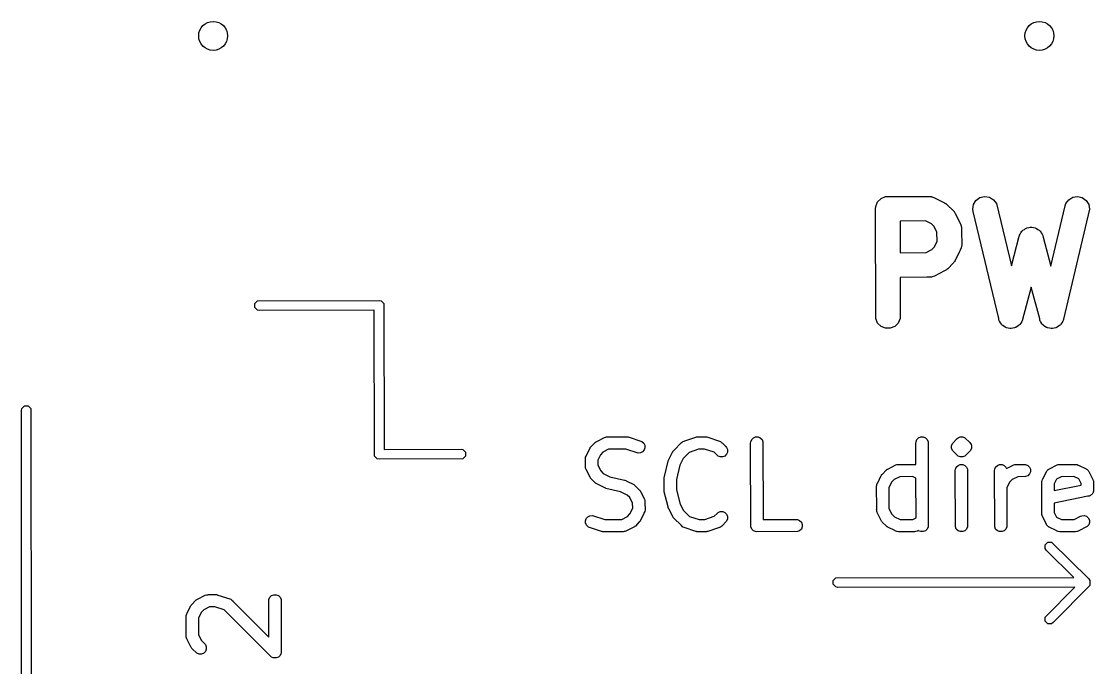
# Model space of a CAD drawing. Extents: x -4.983 to -4.013, y 5.383 to 5.987.
# Drawn here: x -4.983 to -4.472, y 5.679 to 5.987 of the extents above; entities that cross this region are included whole.
import ezdxf

# ---------------------------------------------------------------- set-up
doc = ezdxf.new("R2010")
doc.units = 0
doc.header["$MEASUREMENT"] = 0
doc.layers.add('BLACK', color=7, linetype='CONTINUOUS')

msp = doc.modelspace()

# ---------------------------------------------------------------- linework, layer by layer
at = {"layer": 'BLACK', "linetype": 'CONTINUOUS'}
for p, q in [((-4.57584, 5.89927), (-4.57495, 5.9014)), ((-4.57495, 5.9014), (-4.57332, 5.90303)), ((-4.57332, 5.90303), (-4.5712, 5.90391)), ((-4.5712, 5.90391), (-4.55055, 5.90402)), ((-4.55055, 5.90402), (-4.54939, 5.90391)), ((-4.54939, 5.90391), (-4.5492, 5.90383)), ((-4.5492, 5.90383), (-4.54899, 5.90381)), ((-4.54899, 5.90381), (-4.54786, 5.90327)), ((-4.54786, 5.90327), (-4.54727, 5.90303)), ((-4.54727, 5.90303), (-4.54719, 5.90295)), ((-4.54719, 5.90295), (-4.54303, 5.90096)), ((-4.54303, 5.90096), (-4.54253, 5.90065)), ((-4.54253, 5.90065), (-4.54239, 5.90059)), ((-4.54239, 5.90059), (-4.54229, 5.9005)), ((-4.54229, 5.9005), (-4.54205, 5.90035)), ((-4.52927, 5.90017), (-4.52807, 5.90213)), ((-4.52807, 5.90213), (-4.5262, 5.90349)), ((-4.5262, 5.90349), (-4.52396, 5.90402)), ((-4.52396, 5.90402), (-4.52168, 5.90365)), ((-4.52168, 5.90365), (-4.51972, 5.90245)), ((-4.51972, 5.90245), (-4.51837, 5.90058)), ((-4.51837, 5.90058), (-4.51123, 5.87088)), ((-4.48561, 5.89949), (-4.48524, 5.90058)), ((-4.48524, 5.90058), (-4.48388, 5.90245)), ((-4.48388, 5.90245), (-4.48192, 5.90365)), ((-4.48192, 5.90365), (-4.47965, 5.90402)), ((-4.47965, 5.90402), (-4.47741, 5.90349)), ((-4.47741, 5.90349), (-4.47554, 5.90213)), ((-4.47554, 5.90213), (-4.47433, 5.90017)), ((-4.57595, 5.89812), (-4.57584, 5.89927)), ((-4.57584, 5.84578), (-4.57595, 5.89812)), ((-4.54205, 5.90035), (-4.54166, 5.8999)), ((-4.54166, 5.8999), (-4.53906, 5.89742)), ((-4.53906, 5.89742), (-4.53869, 5.89697)), ((-4.53869, 5.89697), (-4.53857, 5.89686)), ((-4.53857, 5.89686), (-4.53851, 5.89675)), ((-4.53851, 5.89675), (-4.53832, 5.89652)), ((-4.53832, 5.89652), (-4.53806, 5.89589)), ((-4.53806, 5.89589), (-4.53552, 5.89101)), ((-4.52964, 5.8979), (-4.52927, 5.90017)), ((-4.52948, 5.89675), (-4.52964, 5.8979)), ((-4.51725, 5.84585), (-4.52948, 5.89675)), ((-4.49238, 5.87081), (-4.48561, 5.89949)), ((-4.47397, 5.8979), (-4.48631, 5.84557)), ((-4.47433, 5.90017), (-4.47397, 5.8979)), ((-4.55209, 5.89231), (-4.56424, 5.89224)), ((-4.56424, 5.89224), (-4.5642, 5.87714)), ((-4.54928, 5.89097), (-4.55209, 5.89231)), ((-4.54814, 5.88988), (-4.54928, 5.89097)), ((-4.53552, 5.89101), (-4.5351, 5.88993)), ((-4.54669, 5.88709), (-4.54814, 5.88988)), ((-4.54662, 5.88256), (-4.54669, 5.88709)), ((-4.5351, 5.88993), (-4.53509, 5.88972)), ((-4.53509, 5.88972), (-4.53501, 5.88952)), ((-4.53501, 5.88952), (-4.53499, 5.88835)), ((-4.53499, 5.88835), (-4.53494, 5.88763)), ((-4.53494, 5.88763), (-4.53498, 5.88751)), ((-4.53498, 5.88751), (-4.53489, 5.88106)), ((-4.50751, 5.88502), (-4.50741, 5.88529)), ((-4.50741, 5.88529), (-4.50739, 5.8854)), ((-4.50739, 5.8854), (-4.50731, 5.88553)), ((-4.50731, 5.88553), (-4.5071, 5.8861)), ((-4.5071, 5.8861), (-4.50663, 5.88672)), ((-4.50663, 5.88672), (-4.50624, 5.88739)), ((-4.50624, 5.88739), (-4.50593, 5.88763)), ((-4.50593, 5.88763), (-4.5057, 5.88793)), ((-4.5057, 5.88793), (-4.50503, 5.88832)), ((-4.50503, 5.88832), (-4.50441, 5.88879)), ((-4.50441, 5.88879), (-4.50404, 5.88889)), ((-4.50404, 5.88889), (-4.50371, 5.88908)), ((-4.50371, 5.88908), (-4.50293, 5.88919)), ((-4.50293, 5.88919), (-4.50218, 5.88939)), ((-4.50218, 5.88939), (-4.5018, 5.88934)), ((-4.5018, 5.88934), (-4.50142, 5.88939)), ((-4.50142, 5.88939), (-4.50067, 5.88919)), ((-4.50067, 5.88919), (-4.4999, 5.88908)), ((-4.4999, 5.88908), (-4.49957, 5.88889)), ((-4.49957, 5.88889), (-4.4992, 5.88879)), ((-4.4992, 5.88879), (-4.49858, 5.88832)), ((-4.49858, 5.88832), (-4.4979, 5.88793)), ((-4.4979, 5.88793), (-4.49767, 5.88763)), ((-4.49767, 5.88763), (-4.49737, 5.88739)), ((-4.49737, 5.88739), (-4.49698, 5.88672)), ((-4.49698, 5.88672), (-4.4965, 5.8861)), ((-4.4965, 5.8861), (-4.4964, 5.88573)), ((-4.4964, 5.88573), (-4.49621, 5.8854)), ((-4.49621, 5.8854), (-4.49611, 5.88466)), ((-4.54795, 5.87979), (-4.54662, 5.88256)), ((-4.53489, 5.88106), (-4.53501, 5.87991)), ((-4.51123, 5.87088), (-4.50751, 5.88502)), ((-4.49611, 5.88466), (-4.49238, 5.87081)), ((-4.5642, 5.87714), (-4.5518, 5.87721)), ((-4.5518, 5.87721), (-4.54904, 5.87865)), ((-4.54904, 5.87865), (-4.54795, 5.87979)), ((-4.53596, 5.8777), (-4.53795, 5.87354)), ((-4.53589, 5.87778), (-4.53596, 5.8777)), ((-4.53564, 5.87837), (-4.53589, 5.87778)), ((-4.5351, 5.8795), (-4.53564, 5.87837)), ((-4.53509, 5.87971), (-4.5351, 5.8795)), ((-4.53501, 5.87991), (-4.53509, 5.87971)), ((-4.53902, 5.87217), (-4.5415, 5.86957)), ((-4.53857, 5.87256), (-4.53902, 5.87217)), ((-4.53842, 5.87281), (-4.53857, 5.87256)), ((-4.53832, 5.8729), (-4.53842, 5.87281)), ((-4.53826, 5.87305), (-4.53832, 5.8729)), ((-4.53795, 5.87354), (-4.53826, 5.87305)), ((-4.55145, 5.86551), (-4.56418, 5.86544)), ((-4.56418, 5.86544), (-4.56414, 5.84694)), ((-4.55128, 5.86545), (-4.55145, 5.86551)), ((-4.55042, 5.86551), (-4.55128, 5.86545)), ((-4.54939, 5.86552), (-4.55042, 5.86551)), ((-4.5492, 5.8656), (-4.54939, 5.86552)), ((-4.54899, 5.86561), (-4.5492, 5.8656)), ((-4.54791, 5.86603), (-4.54899, 5.86561)), ((-4.54302, 5.86857), (-4.54791, 5.86603)), ((-4.54239, 5.86884), (-4.54302, 5.86857)), ((-4.54216, 5.86902), (-4.54239, 5.86884)), ((-4.54205, 5.86908), (-4.54216, 5.86902)), ((-4.54195, 5.8692), (-4.54205, 5.86908)), ((-4.5415, 5.86957), (-4.54195, 5.8692)), ((-4.50179, 5.86079), (-4.50584, 5.84542)), ((-4.49772, 5.84569), (-4.50179, 5.86079)), ((-4.87171, 5.85291), (-4.87043, 5.85419)), ((-4.87171, 5.8511), (-4.87171, 5.85291)), ((-4.87043, 5.84983), (-4.87171, 5.8511)), ((-4.87043, 5.85419), (-4.81244, 5.85437)), ((-4.86953, 5.84965), (-4.87043, 5.84983)), ((-4.8148, 5.84982), (-4.86953, 5.84965)), ((-4.81462, 5.78024), (-4.8148, 5.84982)), ((-4.81244, 5.85437), (-4.81154, 5.85419)), ((-4.81154, 5.85419), (-4.81026, 5.85291)), ((-4.81026, 5.85291), (-4.81008, 5.78334)), ((-4.57495, 5.84366), (-4.57584, 5.84578)), ((-4.56425, 5.84578), (-4.56513, 5.84366)), ((-4.56414, 5.84694), (-4.56425, 5.84578)), ((-4.51714, 5.84503), (-4.51725, 5.84585)), ((-4.51699, 5.84477), (-4.51714, 5.84503)), ((-4.51692, 5.84447), (-4.51699, 5.84477)), ((-4.51642, 5.84378), (-4.51692, 5.84447)), ((-4.50625, 5.84433), (-4.50677, 5.84365)), ((-4.50609, 5.84476), (-4.50625, 5.84433)), ((-4.50601, 5.84488), (-4.50609, 5.84476)), ((-4.50599, 5.84502), (-4.50601, 5.84488)), ((-4.50584, 5.84542), (-4.50599, 5.84502)), ((-4.49759, 5.84488), (-4.49772, 5.84569)), ((-4.49743, 5.84463), (-4.49759, 5.84488)), ((-4.49735, 5.84433), (-4.49743, 5.84463)), ((-4.49683, 5.84365), (-4.49735, 5.84433)), ((-4.48669, 5.84447), (-4.48719, 5.84378)), ((-4.48654, 5.8449), (-4.48669, 5.84447)), ((-4.48646, 5.84503), (-4.48654, 5.8449)), ((-4.48644, 5.84517), (-4.48646, 5.84503)), ((-4.48631, 5.84557), (-4.48644, 5.84517)), ((-4.57332, 5.84203), (-4.57495, 5.84366)), ((-4.5712, 5.84114), (-4.57332, 5.84203)), ((-4.56889, 5.84114), (-4.5712, 5.84114)), ((-4.56676, 5.84203), (-4.56889, 5.84114)), ((-4.56513, 5.84366), (-4.56676, 5.84203)), ((-4.51599, 5.84304), (-4.51642, 5.84378)), ((-4.51575, 5.84285), (-4.51599, 5.84304)), ((-4.51557, 5.84261), (-4.51575, 5.84285)), ((-4.51484, 5.84216), (-4.51557, 5.84261)), ((-4.51416, 5.84164), (-4.51484, 5.84216)), ((-4.51386, 5.84156), (-4.51416, 5.84164)), ((-4.51361, 5.8414), (-4.51386, 5.84156)), ((-4.51276, 5.84126), (-4.51361, 5.8414)), ((-4.51193, 5.84104), (-4.51276, 5.84126)), ((-4.51163, 5.84108), (-4.51193, 5.84104)), ((-4.51133, 5.84104), (-4.51163, 5.84108)), ((-4.5105, 5.84123), (-4.51133, 5.84104)), ((-4.50965, 5.84135), (-4.5105, 5.84123)), ((-4.50938, 5.8415), (-4.50965, 5.84135)), ((-4.50909, 5.84157), (-4.50938, 5.8415)), ((-4.50839, 5.84207), (-4.50909, 5.84157)), ((-4.50765, 5.8425), (-4.50839, 5.84207)), ((-4.50747, 5.84274), (-4.50765, 5.8425)), ((-4.50722, 5.84292), (-4.50747, 5.84274)), ((-4.50677, 5.84365), (-4.50722, 5.84292)), ((-4.49638, 5.84292), (-4.49683, 5.84365)), ((-4.49614, 5.84274), (-4.49638, 5.84292)), ((-4.49595, 5.8425), (-4.49614, 5.84274)), ((-4.49521, 5.84207), (-4.49595, 5.8425)), ((-4.49452, 5.84157), (-4.49521, 5.84207)), ((-4.49422, 5.8415), (-4.49452, 5.84157)), ((-4.49396, 5.84135), (-4.49422, 5.8415)), ((-4.49311, 5.84123), (-4.49396, 5.84135)), ((-4.49227, 5.84104), (-4.49311, 5.84123)), ((-4.49197, 5.84108), (-4.49227, 5.84104)), ((-4.49167, 5.84104), (-4.49197, 5.84108)), ((-4.49085, 5.84126), (-4.49167, 5.84104)), ((-4.49, 5.8414), (-4.49085, 5.84126)), ((-4.48974, 5.84156), (-4.49, 5.8414)), ((-4.48945, 5.84164), (-4.48974, 5.84156)), ((-4.48877, 5.84216), (-4.48945, 5.84164)), ((-4.48804, 5.84261), (-4.48877, 5.84216)), ((-4.48786, 5.84285), (-4.48804, 5.84261)), ((-4.48762, 5.84304), (-4.48786, 5.84285)), ((-4.48719, 5.84378), (-4.48762, 5.84304)), ((-4.98273, 5.80291), (-4.98146, 5.80419)), ((-4.98146, 5.80419), (-4.97965, 5.80419)), ((-4.97965, 5.80419), (-4.97837, 5.80291)), ((-4.98291, 5.80201), (-4.98273, 5.80291)), ((-4.98273, 5.56764), (-4.98291, 5.80201)), ((-4.97837, 5.80291), (-4.97819, 5.56854)), ((-4.70877, 5.78719), (-4.70505, 5.7891)), ((-4.70505, 5.7891), (-4.70451, 5.78931)), ((-4.70451, 5.78931), (-4.7044, 5.78932)), ((-4.7044, 5.78932), (-4.7043, 5.78936)), ((-4.7043, 5.78936), (-4.70379, 5.78936)), ((-4.70379, 5.78936), (-4.70336, 5.78939)), ((-4.70336, 5.78939), (-4.70327, 5.78937)), ((-4.70327, 5.78937), (-4.69435, 5.78942)), ((-4.69435, 5.78942), (-4.69406, 5.78939)), ((-4.69406, 5.78939), (-4.69398, 5.78939)), ((-4.69398, 5.78939), (-4.69393, 5.78937)), ((-4.69393, 5.78937), (-4.69378, 5.78936)), ((-4.69378, 5.78936), (-4.69341, 5.78921)), ((-4.69341, 5.78921), (-4.6878, 5.78739)), ((-4.66673, 5.78749), (-4.66154, 5.78926)), ((-4.66154, 5.78926), (-4.66126, 5.78933)), ((-4.66126, 5.78933), (-4.66118, 5.78936)), ((-4.66118, 5.78936), (-4.66112, 5.78936)), ((-4.66112, 5.78936), (-4.66098, 5.78939)), ((-4.66098, 5.78939), (-4.66061, 5.78937)), ((-4.66061, 5.78937), (-4.65686, 5.78942)), ((-4.65686, 5.78942), (-4.65657, 5.78939)), ((-4.65657, 5.78939), (-4.65649, 5.78939)), ((-4.65649, 5.78939), (-4.65643, 5.78937)), ((-4.65643, 5.78937), (-4.65628, 5.78936)), ((-4.65628, 5.78936), (-4.65591, 5.78921)), ((-4.65591, 5.78921), (-4.6503, 5.78739)), ((-4.63538, 5.78704), (-4.63494, 5.7881)), ((-4.63494, 5.7881), (-4.63413, 5.78892)), ((-4.63413, 5.78892), (-4.63306, 5.78936)), ((-4.63306, 5.78936), (-4.63191, 5.78936)), ((-4.63191, 5.78936), (-4.63085, 5.78892)), ((-4.63085, 5.78892), (-4.63003, 5.7881)), ((-4.63003, 5.7881), (-4.62959, 5.78704)), ((-4.55664, 5.78704), (-4.5562, 5.7881)), ((-4.5562, 5.7881), (-4.55539, 5.78892)), ((-4.55539, 5.78892), (-4.55432, 5.78936)), ((-4.55432, 5.78936), (-4.55317, 5.78936)), ((-4.55317, 5.78936), (-4.55211, 5.78892)), ((-4.55211, 5.78892), (-4.55129, 5.7881)), ((-4.55129, 5.7881), (-4.55085, 5.78704)), ((-4.53933, 5.78623), (-4.53709, 5.78855)), ((-4.53709, 5.78855), (-4.53664, 5.78892)), ((-4.53664, 5.78892), (-4.53557, 5.78936)), ((-4.53557, 5.78936), (-4.53442, 5.78936)), ((-4.53442, 5.78936), (-4.53442, 5.78936)), ((-4.53442, 5.78936), (-4.53336, 5.78892)), ((-4.53336, 5.78892), (-4.53104, 5.78668)), ((-4.81008, 5.78334), (-4.77346, 5.7835)), ((-4.77346, 5.7835), (-4.77256, 5.78332)), ((-4.77256, 5.78332), (-4.77128, 5.78205)), ((-4.71363, 5.78065), (-4.71199, 5.78403)), ((-4.71199, 5.78403), (-4.71184, 5.78428)), ((-4.71184, 5.78428), (-4.71181, 5.78435)), ((-4.71181, 5.78435), (-4.71176, 5.7844)), ((-4.71176, 5.7844), (-4.71168, 5.78452)), ((-4.71168, 5.78452), (-4.71143, 5.78475)), ((-4.71143, 5.78475), (-4.70956, 5.78668)), ((-4.70956, 5.78668), (-4.70934, 5.78686)), ((-4.70934, 5.78686), (-4.70929, 5.78692)), ((-4.70929, 5.78692), (-4.70923, 5.78695)), ((-4.70923, 5.78695), (-4.70912, 5.78704)), ((-4.70912, 5.78704), (-4.70877, 5.78719)), ((-4.70311, 5.78351), (-4.70582, 5.78212)), ((-4.69497, 5.78356), (-4.70311, 5.78351)), ((-4.6891, 5.78166), (-4.69497, 5.78356)), ((-4.6878, 5.78739), (-4.68727, 5.78715)), ((-4.68727, 5.78715), (-4.6864, 5.7864)), ((-4.68616, 5.78313), (-4.68692, 5.78226)), ((-4.6864, 5.7864), (-4.68588, 5.78537)), ((-4.6858, 5.78422), (-4.68616, 5.78313)), ((-4.68588, 5.78537), (-4.6858, 5.78422)), ((-4.67202, 5.78291), (-4.66832, 5.78668)), ((-4.66832, 5.78668), (-4.66787, 5.78704)), ((-4.66787, 5.78704), (-4.66777, 5.78708)), ((-4.66777, 5.78708), (-4.66769, 5.78715)), ((-4.66769, 5.78715), (-4.66718, 5.78733)), ((-4.66718, 5.78733), (-4.66681, 5.78749)), ((-4.66681, 5.78749), (-4.66673, 5.78749)), ((-4.66026, 5.78352), (-4.66472, 5.78199)), ((-4.65745, 5.78355), (-4.66026, 5.78352)), ((-4.65288, 5.78207), (-4.65745, 5.78355)), ((-4.6503, 5.78739), (-4.64977, 5.78715)), ((-4.64977, 5.78715), (-4.64969, 5.78708)), ((-4.64969, 5.78708), (-4.64959, 5.78704)), ((-4.64959, 5.78704), (-4.64914, 5.78661)), ((-4.64914, 5.78661), (-4.6489, 5.7864)), ((-4.6489, 5.7864), (-4.64888, 5.78635)), ((-4.64888, 5.78635), (-4.64727, 5.7848)), ((-4.64727, 5.7848), (-4.6469, 5.78435)), ((-4.6469, 5.78435), (-4.64646, 5.78329)), ((-4.64646, 5.78329), (-4.64646, 5.78214)), ((-4.63544, 5.78646), (-4.63538, 5.78704)), ((-4.63538, 5.74652), (-4.63544, 5.78646)), ((-4.62959, 5.78704), (-4.62954, 5.75)), ((-4.5567, 5.78646), (-4.55664, 5.78704)), ((-4.55668, 5.77617), (-4.5567, 5.78646)), ((-4.55085, 5.78704), (-4.55083, 5.77187)), ((-4.53977, 5.78517), (-4.53933, 5.78623)), ((-4.53977, 5.78401), (-4.53977, 5.78517)), ((-4.53933, 5.78295), (-4.53977, 5.78401)), ((-4.53896, 5.7825), (-4.53933, 5.78295)), ((-4.53067, 5.78295), (-4.53291, 5.78063)), ((-4.53104, 5.78668), (-4.53067, 5.78623)), ((-4.53067, 5.78623), (-4.53044, 5.78568)), ((-4.53023, 5.78401), (-4.53067, 5.78295)), ((-4.53044, 5.78568), (-4.53023, 5.78517)), ((-4.53023, 5.78517), (-4.53023, 5.78401)), ((-4.81334, 5.77896), (-4.81462, 5.78024)), ((-4.81244, 5.77878), (-4.81334, 5.77896)), ((-4.77256, 5.77896), (-4.81244, 5.77878)), ((-4.77128, 5.78024), (-4.77256, 5.77896)), ((-4.77128, 5.78205), (-4.77128, 5.78024)), ((-4.71418, 5.77896), (-4.71412, 5.77954)), ((-4.71414, 5.77565), (-4.71418, 5.77896)), ((-4.71412, 5.77954), (-4.71408, 5.77964)), ((-4.71408, 5.77964), (-4.71407, 5.77974)), ((-4.71407, 5.77974), (-4.71383, 5.78026)), ((-4.71383, 5.78026), (-4.71368, 5.78061)), ((-4.71368, 5.78061), (-4.71363, 5.78065)), ((-4.70701, 5.78089), (-4.70831, 5.77821)), ((-4.70831, 5.77821), (-4.70828, 5.77584)), ((-4.70582, 5.78212), (-4.70701, 5.78089)), ((-4.68795, 5.78174), (-4.6891, 5.78166)), ((-4.68692, 5.78226), (-4.68795, 5.78174)), ((-4.67472, 5.77781), (-4.67471, 5.77785)), ((-4.67471, 5.77785), (-4.6747, 5.77787)), ((-4.6747, 5.77787), (-4.67468, 5.77792)), ((-4.67468, 5.77792), (-4.67453, 5.77835)), ((-4.67453, 5.77835), (-4.67437, 5.77857)), ((-4.67437, 5.77857), (-4.67262, 5.78216)), ((-4.67262, 5.78216), (-4.67247, 5.78241)), ((-4.67247, 5.78241), (-4.67244, 5.78248)), ((-4.67244, 5.78248), (-4.67239, 5.78252)), ((-4.67239, 5.78252), (-4.67231, 5.78265)), ((-4.67231, 5.78265), (-4.67202, 5.78291)), ((-4.66765, 5.779), (-4.66917, 5.77586)), ((-4.66472, 5.78199), (-4.66765, 5.779)), ((-4.651, 5.78026), (-4.65288, 5.78207)), ((-4.64993, 5.77982), (-4.651, 5.78026)), ((-4.64878, 5.77982), (-4.64993, 5.77982)), ((-4.64772, 5.78026), (-4.64878, 5.77982)), ((-4.6469, 5.78107), (-4.64772, 5.78026)), ((-4.64646, 5.78214), (-4.6469, 5.78107)), ((-4.53664, 5.78026), (-4.53896, 5.7825)), ((-4.53557, 5.77982), (-4.53664, 5.78026)), ((-4.53442, 5.77982), (-4.53557, 5.77982)), ((-4.53557, 5.77982), (-4.53557, 5.77982)), ((-4.53336, 5.78026), (-4.53442, 5.77982)), ((-4.53442, 5.77982), (-4.53442, 5.77982)), ((-4.53291, 5.78063), (-4.53336, 5.78026)), ((-4.71416, 5.77558), (-4.71414, 5.77565)), ((-4.71413, 5.77522), (-4.71416, 5.77558)), ((-4.71412, 5.77464), (-4.71413, 5.77522)), ((-4.71408, 5.77454), (-4.71412, 5.77464)), ((-4.71407, 5.77444), (-4.71408, 5.77454)), ((-4.71387, 5.77389), (-4.71407, 5.77444)), ((-4.71195, 5.77017), (-4.71387, 5.77389)), ((-4.70828, 5.77584), (-4.70688, 5.77312)), ((-4.70688, 5.77312), (-4.70565, 5.77193)), ((-4.6765, 5.77047), (-4.67472, 5.77781)), ((-4.66917, 5.77586), (-4.67082, 5.76905)), ((-4.5727, 5.77162), (-4.57083, 5.77355)), ((-4.57083, 5.77355), (-4.57061, 5.77374)), ((-4.57061, 5.77374), (-4.57055, 5.7738)), ((-4.57055, 5.7738), (-4.5705, 5.77383)), ((-4.5705, 5.77383), (-4.57038, 5.77392)), ((-4.57038, 5.77392), (-4.57004, 5.77406)), ((-4.57004, 5.77406), (-4.56631, 5.77598)), ((-4.56631, 5.77598), (-4.56577, 5.77619)), ((-4.56577, 5.77619), (-4.56567, 5.7762)), ((-4.56567, 5.7762), (-4.56557, 5.77624)), ((-4.56557, 5.77624), (-4.56505, 5.77624)), ((-4.56505, 5.77624), (-4.56463, 5.77627)), ((-4.56463, 5.77627), (-4.56455, 5.77624)), ((-4.56455, 5.77624), (-4.5575, 5.77629)), ((-4.5575, 5.77629), (-4.55692, 5.77624)), ((-4.55692, 5.77624), (-4.55682, 5.7762)), ((-4.55682, 5.7762), (-4.55672, 5.77619)), ((-4.55672, 5.77619), (-4.55668, 5.77617)), ((-4.53795, 5.77334), (-4.53789, 5.77392)), ((-4.53789, 5.74652), (-4.53795, 5.77334)), ((-4.53789, 5.77392), (-4.53745, 5.77498)), ((-4.53745, 5.77498), (-4.53664, 5.7758)), ((-4.53664, 5.7758), (-4.53557, 5.77624)), ((-4.53557, 5.77624), (-4.53442, 5.77624)), ((-4.53442, 5.77624), (-4.53336, 5.7758)), ((-4.53336, 5.7758), (-4.53254, 5.77498)), ((-4.53254, 5.77498), (-4.5321, 5.77392)), ((-4.5321, 5.77392), (-4.53205, 5.74709)), ((-4.5192, 5.77334), (-4.51915, 5.77392)), ((-4.51915, 5.74652), (-4.5192, 5.77334)), ((-4.51915, 5.77392), (-4.51871, 5.77498)), ((-4.51871, 5.77498), (-4.51789, 5.7758)), ((-4.51789, 5.7758), (-4.51683, 5.77624)), ((-4.51683, 5.77624), (-4.51567, 5.77624)), ((-4.51567, 5.77624), (-4.51461, 5.7758)), ((-4.51461, 5.7758), (-4.5138, 5.77498)), ((-4.5138, 5.77498), (-4.51348, 5.77423)), ((-4.51348, 5.77423), (-4.51007, 5.77598)), ((-4.51007, 5.77598), (-4.50953, 5.77619)), ((-4.50953, 5.77619), (-4.50943, 5.7762)), ((-4.50943, 5.7762), (-4.50933, 5.77624)), ((-4.50933, 5.77624), (-4.50875, 5.77624)), ((-4.50875, 5.77624), (-4.50838, 5.77627)), ((-4.50838, 5.77627), (-4.50832, 5.77625)), ((-4.50832, 5.77625), (-4.505, 5.77629)), ((-4.505, 5.77629), (-4.50443, 5.77624)), ((-4.50443, 5.77624), (-4.50336, 5.7758)), ((-4.50336, 5.7758), (-4.50255, 5.77498)), ((-4.50255, 5.77498), (-4.50211, 5.77392)), ((-4.50211, 5.77276), (-4.50255, 5.7717)), ((-4.50211, 5.77392), (-4.50211, 5.77276)), ((-4.49616, 5.7694), (-4.49452, 5.77279)), ((-4.49452, 5.77279), (-4.49446, 5.77288)), ((-4.49446, 5.77288), (-4.49444, 5.77293)), ((-4.49444, 5.77293), (-4.49439, 5.77298)), ((-4.49439, 5.77298), (-4.49421, 5.77328)), ((-4.49421, 5.77328), (-4.49393, 5.77352)), ((-4.49393, 5.77352), (-4.49369, 5.7738)), ((-4.49369, 5.7738), (-4.49349, 5.7739)), ((-4.49349, 5.7739), (-4.49334, 5.77403)), ((-4.49334, 5.77403), (-4.49305, 5.77413)), ((-4.49305, 5.77413), (-4.48945, 5.77598)), ((-4.48945, 5.77598), (-4.48891, 5.77619)), ((-4.48891, 5.77619), (-4.4888, 5.7762)), ((-4.4888, 5.7762), (-4.48871, 5.77624)), ((-4.48871, 5.77624), (-4.48818, 5.77624)), ((-4.48818, 5.77624), (-4.48776, 5.77627)), ((-4.48776, 5.77627), (-4.48768, 5.77624)), ((-4.48768, 5.77624), (-4.48063, 5.77629)), ((-4.48063, 5.77629), (-4.48005, 5.77624)), ((-4.48005, 5.77624), (-4.47996, 5.7762)), ((-4.47996, 5.7762), (-4.47985, 5.77619)), ((-4.47985, 5.77619), (-4.47934, 5.77594)), ((-4.47934, 5.77594), (-4.47899, 5.7758)), ((-4.47899, 5.7758), (-4.47894, 5.77575)), ((-4.47894, 5.77575), (-4.47556, 5.77411)), ((-4.47556, 5.77411), (-4.47546, 5.77405)), ((-4.47546, 5.77405), (-4.47542, 5.77403)), ((-4.47542, 5.77403), (-4.47536, 5.77398)), ((-4.47536, 5.77398), (-4.47507, 5.7738)), ((-4.47507, 5.7738), (-4.47483, 5.77352)), ((-4.47483, 5.77352), (-4.47455, 5.77328)), ((-4.47455, 5.77328), (-4.47445, 5.77308)), ((-4.47445, 5.77308), (-4.47432, 5.77293)), ((-4.47432, 5.77293), (-4.47422, 5.77263)), ((-4.71181, 5.76983), (-4.71195, 5.77017)), ((-4.71171, 5.76971), (-4.71181, 5.76983)), ((-4.71168, 5.76966), (-4.71171, 5.76971)), ((-4.71163, 5.7696), (-4.71168, 5.76966)), ((-4.71144, 5.76938), (-4.71163, 5.7696)), ((-4.70951, 5.76751), (-4.71144, 5.76938)), ((-4.70565, 5.77193), (-4.7025, 5.7704)), ((-4.7025, 5.7704), (-4.69551, 5.76871)), ((-4.69551, 5.76871), (-4.69547, 5.76869)), ((-4.69547, 5.76869), (-4.69545, 5.76869)), ((-4.69545, 5.76869), (-4.6954, 5.76867)), ((-4.6954, 5.76867), (-4.69497, 5.76851)), ((-4.69497, 5.76851), (-4.69475, 5.76835)), ((-4.69475, 5.76835), (-4.69116, 5.76661)), ((-4.67668, 5.76973), (-4.67666, 5.76981)), ((-4.67667, 5.76969), (-4.67668, 5.76973)), ((-4.67668, 5.76959), (-4.67667, 5.76969)), ((-4.67663, 5.76413), (-4.67668, 5.76959)), ((-4.67666, 5.76981), (-4.67663, 5.77017)), ((-4.67663, 5.77017), (-4.6765, 5.77047)), ((-4.67082, 5.76905), (-4.67078, 5.76413)), ((-4.5749, 5.76753), (-4.57326, 5.77091)), ((-4.57326, 5.77091), (-4.5731, 5.77116)), ((-4.5731, 5.77116), (-4.57307, 5.77123)), ((-4.57307, 5.77123), (-4.57303, 5.77128)), ((-4.57303, 5.77128), (-4.57295, 5.7714)), ((-4.57295, 5.7714), (-4.5727, 5.77162)), ((-4.56828, 5.76776), (-4.56959, 5.76506)), ((-4.56709, 5.769), (-4.56828, 5.76776)), ((-4.56438, 5.77039), (-4.56709, 5.769)), ((-4.55827, 5.77043), (-4.56438, 5.77039)), ((-4.55667, 5.76966), (-4.55827, 5.77043)), ((-4.55665, 5.7508), (-4.55667, 5.76966)), ((-4.55083, 5.77187), (-4.55082, 5.77184)), ((-4.55082, 5.77184), (-4.55083, 5.77167)), ((-4.55083, 5.77167), (-4.55079, 5.74709)), ((-4.51204, 5.76776), (-4.51334, 5.76508)), ((-4.51085, 5.769), (-4.51204, 5.76776)), ((-4.50813, 5.7704), (-4.51085, 5.769)), ((-4.50443, 5.77044), (-4.50813, 5.7704)), ((-4.50336, 5.77089), (-4.50443, 5.77044)), ((-4.50255, 5.7717), (-4.50336, 5.77089)), ((-4.49671, 5.76772), (-4.49665, 5.76829)), ((-4.49668, 5.76035), (-4.49671, 5.76772)), ((-4.49665, 5.76829), (-4.49661, 5.76839)), ((-4.49661, 5.76839), (-4.4966, 5.7685)), ((-4.4966, 5.7685), (-4.49635, 5.76901)), ((-4.49635, 5.76901), (-4.49621, 5.76936)), ((-4.49621, 5.76936), (-4.49616, 5.7694)), ((-4.48973, 5.76925), (-4.49085, 5.76693)), ((-4.48751, 5.77039), (-4.48973, 5.76925)), ((-4.48141, 5.77043), (-4.48751, 5.77039)), ((-4.47909, 5.76931), (-4.48141, 5.77043)), ((-4.47795, 5.76709), (-4.47909, 5.76931)), ((-4.47422, 5.77263), (-4.47236, 5.76904)), ((-4.47236, 5.76904), (-4.47216, 5.7685)), ((-4.47216, 5.7685), (-4.47215, 5.76839)), ((-4.47215, 5.76839), (-4.47211, 5.76829)), ((-4.47211, 5.76829), (-4.4721, 5.76771)), ((-4.4721, 5.76771), (-4.47208, 5.76735)), ((-4.70929, 5.76726), (-4.70951, 5.76751)), ((-4.70916, 5.76718), (-4.70929, 5.76726)), ((-4.70912, 5.76714), (-4.70916, 5.76718)), ((-4.70905, 5.76711), (-4.70912, 5.76714)), ((-4.7088, 5.76695), (-4.70905, 5.76711)), ((-4.70521, 5.76521), (-4.7088, 5.76695)), ((-4.70499, 5.76505), (-4.70521, 5.76521)), ((-4.70455, 5.76489), (-4.70499, 5.76505)), ((-4.70451, 5.76487), (-4.70455, 5.76489)), ((-4.70449, 5.76487), (-4.70451, 5.76487)), ((-4.70444, 5.76485), (-4.70449, 5.76487)), ((-4.69746, 5.76316), (-4.70444, 5.76485)), ((-4.69431, 5.76163), (-4.69746, 5.76316)), ((-4.69116, 5.76661), (-4.69091, 5.76645)), ((-4.69091, 5.76645), (-4.69084, 5.76642)), ((-4.69084, 5.76642), (-4.69079, 5.76638)), ((-4.69079, 5.76638), (-4.69067, 5.7663)), ((-4.69067, 5.7663), (-4.69045, 5.76604)), ((-4.69045, 5.76604), (-4.68852, 5.76418)), ((-4.68852, 5.76418), (-4.68833, 5.76395)), ((-4.68833, 5.76395), (-4.68827, 5.7639)), ((-4.68827, 5.7639), (-4.68824, 5.76385)), ((-4.68824, 5.76385), (-4.68815, 5.76373)), ((-4.68815, 5.76373), (-4.688, 5.76339)), ((-4.688, 5.76339), (-4.68609, 5.75966)), ((-4.67668, 5.76382), (-4.67663, 5.76413)), ((-4.67663, 5.76347), (-4.67668, 5.76382)), ((-4.67663, 5.76339), (-4.67663, 5.76347)), ((-4.67661, 5.76335), (-4.67663, 5.76339)), ((-4.6766, 5.76325), (-4.67661, 5.76335)), ((-4.67472, 5.75598), (-4.6766, 5.76325)), ((-4.67078, 5.76413), (-4.66902, 5.75731)), ((-4.57545, 5.76584), (-4.57539, 5.76642)), ((-4.57539, 5.75505), (-4.57545, 5.76584)), ((-4.57539, 5.76642), (-4.57535, 5.76652)), ((-4.57535, 5.76652), (-4.57534, 5.76662)), ((-4.57534, 5.76662), (-4.57509, 5.76713)), ((-4.57509, 5.76713), (-4.57495, 5.76748)), ((-4.57495, 5.76748), (-4.5749, 5.76753)), ((-4.56959, 5.76506), (-4.56954, 5.7552)), ((-4.51334, 5.76508), (-4.5133, 5.74709)), ((-4.49085, 5.76693), (-4.49084, 5.76377)), ((-4.49084, 5.76377), (-4.47794, 5.76638)), ((-4.47794, 5.76638), (-4.47795, 5.76709)), ((-4.47244, 5.7626), (-4.47255, 5.76233)), ((-4.47228, 5.76284), (-4.47244, 5.7626)), ((-4.47222, 5.76312), (-4.47228, 5.76284)), ((-4.47211, 5.76339), (-4.47222, 5.76312)), ((-4.47205, 5.76397), (-4.47211, 5.76339)), ((-4.47208, 5.76735), (-4.4721, 5.76729)), ((-4.4721, 5.76729), (-4.47205, 5.76397)), ((-4.47205, 5.76397), (-4.47205, 5.76397)), ((-4.47205, 5.76397), (-4.47205, 5.76397)), ((-4.47205, 5.76397), (-4.47205, 5.76397)), ((-4.69307, 5.76044), (-4.69431, 5.76163)), ((-4.69167, 5.75772), (-4.69307, 5.76044)), ((-4.69164, 5.75535), (-4.69167, 5.75772)), ((-4.68609, 5.75966), (-4.68588, 5.75912)), ((-4.68588, 5.75912), (-4.68587, 5.75902)), ((-4.68587, 5.75902), (-4.68583, 5.75892)), ((-4.68583, 5.75892), (-4.68583, 5.75834)), ((-4.68583, 5.75834), (-4.6858, 5.75797)), ((-4.6858, 5.75797), (-4.68582, 5.75791)), ((-4.68582, 5.75791), (-4.68578, 5.75459)), ((-4.49671, 5.76021), (-4.49668, 5.76035)), ((-4.49668, 5.76007), (-4.49671, 5.76021)), ((-4.49665, 5.75318), (-4.49668, 5.76007)), ((-4.47471, 5.76107), (-4.49082, 5.7578)), ((-4.49082, 5.7578), (-4.4908, 5.75333)), ((-4.47443, 5.76107), (-4.47471, 5.76107)), ((-4.47416, 5.76118), (-4.47443, 5.76107)), ((-4.47387, 5.76124), (-4.47416, 5.76118)), ((-4.47363, 5.7614), (-4.47387, 5.76124)), ((-4.47337, 5.76151), (-4.47363, 5.7614)), ((-4.47316, 5.76172), (-4.47337, 5.76151)), ((-4.47292, 5.76188), (-4.47316, 5.76172)), ((-4.47276, 5.76212), (-4.47292, 5.76188)), ((-4.47255, 5.76233), (-4.47276, 5.76212)), ((-4.69413, 5.75144), (-4.69294, 5.75267)), ((-4.69294, 5.75267), (-4.69164, 5.75535)), ((-4.68632, 5.7529), (-4.68796, 5.74952)), ((-4.68627, 5.75295), (-4.68632, 5.7529)), ((-4.68613, 5.7533), (-4.68627, 5.75295)), ((-4.68588, 5.75381), (-4.68613, 5.7533)), ((-4.68587, 5.75392), (-4.68588, 5.75381)), ((-4.68583, 5.75402), (-4.68587, 5.75392)), ((-4.68578, 5.75459), (-4.68583, 5.75402)), ((-4.6747, 5.75569), (-4.67472, 5.75598)), ((-4.67454, 5.75526), (-4.6747, 5.75569)), ((-4.67453, 5.75521), (-4.67454, 5.75526)), ((-4.67451, 5.75519), (-4.67453, 5.75521)), ((-4.6745, 5.75515), (-4.67451, 5.75519)), ((-4.67258, 5.75142), (-4.6745, 5.75515)), ((-4.66902, 5.75731), (-4.6675, 5.75435)), ((-4.6675, 5.75435), (-4.66458, 5.75148)), ((-4.65277, 5.75156), (-4.65145, 5.75293)), ((-4.65145, 5.75293), (-4.651, 5.7533)), ((-4.651, 5.7533), (-4.64993, 5.75374)), ((-4.64993, 5.75374), (-4.64878, 5.75374)), ((-4.64878, 5.75374), (-4.64772, 5.7533)), ((-4.64772, 5.7533), (-4.6469, 5.75248)), ((-4.6469, 5.75248), (-4.64646, 5.75142)), ((-4.57542, 5.75496), (-4.57539, 5.75505)), ((-4.57539, 5.75452), (-4.57542, 5.75496)), ((-4.57539, 5.75402), (-4.57539, 5.75452)), ((-4.57535, 5.75392), (-4.57539, 5.75402)), ((-4.57534, 5.75381), (-4.57535, 5.75392)), ((-4.57513, 5.75327), (-4.57534, 5.75381)), ((-4.57322, 5.74955), (-4.57513, 5.75327)), ((-4.56954, 5.7552), (-4.56815, 5.7525)), ((-4.56815, 5.7525), (-4.56692, 5.75131)), ((-4.49668, 5.75309), (-4.49665, 5.75318)), ((-4.49665, 5.75264), (-4.49668, 5.75309)), ((-4.49665, 5.75214), (-4.49665, 5.75264)), ((-4.4908, 5.75333), (-4.48967, 5.75112)), ((-4.71416, 5.74934), (-4.71379, 5.75043)), ((-4.71407, 5.74819), (-4.71416, 5.74934)), ((-4.71356, 5.74716), (-4.71407, 5.74819)), ((-4.71379, 5.75043), (-4.71304, 5.7513)), ((-4.71304, 5.7513), (-4.71201, 5.75182)), ((-4.71201, 5.75182), (-4.71086, 5.7519)), ((-4.71086, 5.7519), (-4.70498, 5.75)), ((-4.70498, 5.75), (-4.69684, 5.75004)), ((-4.69684, 5.75004), (-4.69413, 5.75144)), ((-4.68853, 5.74881), (-4.69039, 5.74688)), ((-4.68827, 5.74903), (-4.68853, 5.74881)), ((-4.68819, 5.74916), (-4.68827, 5.74903)), ((-4.68815, 5.7492), (-4.68819, 5.74916)), ((-4.68812, 5.74927), (-4.68815, 5.7492)), ((-4.68796, 5.74952), (-4.68812, 5.74927)), ((-4.67244, 5.75108), (-4.67258, 5.75142)), ((-4.67234, 5.75096), (-4.67244, 5.75108)), ((-4.67231, 5.75091), (-4.67234, 5.75096)), ((-4.67225, 5.75086), (-4.67231, 5.75091)), ((-4.67207, 5.75063), (-4.67225, 5.75086)), ((-4.6686, 5.74723), (-4.67207, 5.75063)), ((-4.66856, 5.74716), (-4.6686, 5.74723)), ((-4.66458, 5.75148), (-4.66001, 5.75001)), ((-4.66001, 5.75001), (-4.6572, 5.75004)), ((-4.6572, 5.75004), (-4.65277, 5.75156)), ((-4.6469, 5.7492), (-4.64915, 5.74688)), ((-4.64646, 5.75027), (-4.6469, 5.7492)), ((-4.64646, 5.75142), (-4.64646, 5.75027)), ((-4.62954, 5.75), (-4.61374, 5.75005)), ((-4.61374, 5.75005), (-4.61316, 5.74999)), ((-4.61316, 5.74999), (-4.6121, 5.74955)), ((-4.6121, 5.74955), (-4.61128, 5.74873)), ((-4.61128, 5.74873), (-4.61084, 5.74767)), ((-4.61084, 5.74767), (-4.61084, 5.74652)), ((-4.57307, 5.7492), (-4.57322, 5.74955)), ((-4.57298, 5.74909), (-4.57307, 5.7492)), ((-4.57295, 5.74903), (-4.57298, 5.74909)), ((-4.57289, 5.74898), (-4.57295, 5.74903)), ((-4.57271, 5.74876), (-4.57289, 5.74898)), ((-4.57078, 5.74689), (-4.57271, 5.74876)), ((-4.56692, 5.75131), (-4.56422, 5.75)), ((-4.56422, 5.75), (-4.55811, 5.75004)), ((-4.55811, 5.75004), (-4.55665, 5.7508)), ((-4.49661, 5.75204), (-4.49665, 5.75214)), ((-4.4966, 5.75194), (-4.49661, 5.75204)), ((-4.49639, 5.7514), (-4.4966, 5.75194)), ((-4.49454, 5.7478), (-4.49639, 5.7514)), ((-4.49444, 5.74751), (-4.49454, 5.7478)), ((-4.49431, 5.74735), (-4.49444, 5.74751)), ((-4.49421, 5.74716), (-4.49431, 5.74735)), ((-4.48967, 5.75112), (-4.48735, 5.75)), ((-4.48735, 5.75), (-4.48124, 5.75004)), ((-4.48124, 5.75004), (-4.4782, 5.75161)), ((-4.4782, 5.75161), (-4.47766, 5.75182)), ((-4.47766, 5.75182), (-4.47651, 5.7519)), ((-4.47651, 5.7519), (-4.47542, 5.75153)), ((-4.47542, 5.75153), (-4.47455, 5.75078)), ((-4.47432, 5.74751), (-4.47507, 5.74664)), ((-4.47455, 5.75078), (-4.47403, 5.74975)), ((-4.47395, 5.7486), (-4.47432, 5.74751)), ((-4.47403, 5.74975), (-4.47395, 5.7486)), ((-4.71269, 5.7464), (-4.71356, 5.74716)), ((-4.71216, 5.74617), (-4.71269, 5.7464)), ((-4.70655, 5.74435), (-4.71216, 5.74617)), ((-4.70618, 5.7442), (-4.70655, 5.74435)), ((-4.70603, 5.74418), (-4.70618, 5.7442)), ((-4.70597, 5.74416), (-4.70603, 5.74418)), ((-4.70589, 5.74417), (-4.70597, 5.74416)), ((-4.7056, 5.74414), (-4.70589, 5.74417)), ((-4.69668, 5.74419), (-4.7056, 5.74414)), ((-4.6966, 5.74416), (-4.69668, 5.74419)), ((-4.69617, 5.74419), (-4.6966, 5.74416)), ((-4.69565, 5.7442), (-4.69617, 5.74419)), ((-4.69555, 5.74424), (-4.69565, 5.7442)), ((-4.69545, 5.74425), (-4.69555, 5.74424)), ((-4.69491, 5.74445), (-4.69545, 5.74425)), ((-4.69118, 5.74637), (-4.69491, 5.74445)), ((-4.69084, 5.74651), (-4.69118, 5.74637)), ((-4.69072, 5.74661), (-4.69084, 5.74651)), ((-4.69067, 5.74664), (-4.69072, 5.74661)), ((-4.69062, 5.74669), (-4.69067, 5.74664)), ((-4.69039, 5.74688), (-4.69062, 5.74669)), ((-4.66826, 5.7469), (-4.66856, 5.74716)), ((-4.66787, 5.74651), (-4.66826, 5.7469)), ((-4.66777, 5.74647), (-4.66787, 5.74651)), ((-4.66769, 5.7464), (-4.66777, 5.74647)), ((-4.66717, 5.74617), (-4.66769, 5.7464)), ((-4.66155, 5.74435), (-4.66717, 5.74617)), ((-4.66118, 5.7442), (-4.66155, 5.74435)), ((-4.66104, 5.74418), (-4.66118, 5.7442)), ((-4.66098, 5.74416), (-4.66104, 5.74418)), ((-4.6609, 5.74417), (-4.66098, 5.74416)), ((-4.66061, 5.74414), (-4.6609, 5.74417)), ((-4.65685, 5.74419), (-4.66061, 5.74414)), ((-4.65649, 5.74416), (-4.65685, 5.74419)), ((-4.65634, 5.7442), (-4.65649, 5.74416)), ((-4.65628, 5.7442), (-4.65634, 5.7442)), ((-4.65621, 5.74423), (-4.65628, 5.7442)), ((-4.65592, 5.74429), (-4.65621, 5.74423)), ((-4.65074, 5.74607), (-4.65592, 5.74429)), ((-4.65066, 5.74607), (-4.65074, 5.74607)), ((-4.65028, 5.74623), (-4.65066, 5.74607)), ((-4.64977, 5.7464), (-4.65028, 5.74623)), ((-4.64969, 5.74647), (-4.64977, 5.7464)), ((-4.64959, 5.74651), (-4.64969, 5.74647)), ((-4.64915, 5.74688), (-4.64959, 5.74651)), ((-4.63494, 5.74545), (-4.63538, 5.74652)), ((-4.63413, 5.74464), (-4.63494, 5.74545)), ((-4.63306, 5.7442), (-4.63413, 5.74464)), ((-4.63249, 5.74414), (-4.63306, 5.7442)), ((-4.61316, 5.7442), (-4.63249, 5.74414)), ((-4.6121, 5.74464), (-4.61316, 5.7442)), ((-4.61128, 5.74545), (-4.6121, 5.74464)), ((-4.61084, 5.74652), (-4.61128, 5.74545)), ((-4.57055, 5.74664), (-4.57078, 5.74689)), ((-4.57043, 5.74656), (-4.57055, 5.74664)), ((-4.57038, 5.74651), (-4.57043, 5.74656)), ((-4.57031, 5.74648), (-4.57038, 5.74651)), ((-4.57006, 5.74633), (-4.57031, 5.74648)), ((-4.56668, 5.74469), (-4.57006, 5.74633)), ((-4.56663, 5.74464), (-4.56668, 5.74469)), ((-4.56629, 5.74449), (-4.56663, 5.74464)), ((-4.56577, 5.74425), (-4.56629, 5.74449)), ((-4.56567, 5.74424), (-4.56577, 5.74425)), ((-4.56557, 5.7442), (-4.56567, 5.74424)), ((-4.56499, 5.74414), (-4.56557, 5.7442)), ((-4.55794, 5.74419), (-4.56499, 5.74414)), ((-4.55786, 5.74416), (-4.55794, 5.74419)), ((-4.55744, 5.74419), (-4.55786, 5.74416)), ((-4.55692, 5.7442), (-4.55744, 5.74419)), ((-4.55682, 5.74424), (-4.55692, 5.7442)), ((-4.55672, 5.74425), (-4.55682, 5.74424)), ((-4.55617, 5.74445), (-4.55672, 5.74425)), ((-4.55553, 5.74478), (-4.55617, 5.74445)), ((-4.55539, 5.74464), (-4.55553, 5.74478)), ((-4.55432, 5.7442), (-4.55539, 5.74464)), ((-4.55317, 5.7442), (-4.55432, 5.7442)), ((-4.55211, 5.74464), (-4.55317, 5.7442)), ((-4.55129, 5.74545), (-4.55211, 5.74464)), ((-4.55085, 5.74652), (-4.55129, 5.74545)), ((-4.55079, 5.74709), (-4.55085, 5.74652)), ((-4.53745, 5.74545), (-4.53789, 5.74652)), ((-4.53664, 5.74464), (-4.53745, 5.74545)), ((-4.53557, 5.7442), (-4.53664, 5.74464)), ((-4.53442, 5.7442), (-4.53557, 5.7442)), ((-4.53336, 5.74464), (-4.53442, 5.7442)), ((-4.53254, 5.74545), (-4.53336, 5.74464)), ((-4.5321, 5.74652), (-4.53254, 5.74545)), ((-4.53205, 5.74709), (-4.5321, 5.74652)), ((-4.51871, 5.74545), (-4.51915, 5.74652)), ((-4.51789, 5.74464), (-4.51871, 5.74545)), ((-4.51683, 5.7442), (-4.51789, 5.74464)), ((-4.51567, 5.7442), (-4.51683, 5.7442)), ((-4.51461, 5.74464), (-4.51567, 5.7442)), ((-4.5138, 5.74545), (-4.51461, 5.74464)), ((-4.51335, 5.74652), (-4.5138, 5.74545)), ((-4.5133, 5.74709), (-4.51335, 5.74652)), ((-4.49393, 5.74692), (-4.49421, 5.74716)), ((-4.49369, 5.74664), (-4.49393, 5.74692)), ((-4.4934, 5.74645), (-4.49369, 5.74664)), ((-4.49334, 5.7464), (-4.4934, 5.74645)), ((-4.4933, 5.74639), (-4.49334, 5.7464)), ((-4.4932, 5.74633), (-4.4933, 5.74639)), ((-4.48982, 5.74469), (-4.4932, 5.74633)), ((-4.48977, 5.74464), (-4.48982, 5.74469)), ((-4.48942, 5.74449), (-4.48977, 5.74464)), ((-4.48891, 5.74425), (-4.48942, 5.74449)), ((-4.4888, 5.74424), (-4.48891, 5.74425)), ((-4.48871, 5.7442), (-4.4888, 5.74424)), ((-4.48813, 5.74414), (-4.48871, 5.7442)), ((-4.48108, 5.74419), (-4.48813, 5.74414)), ((-4.481, 5.74416), (-4.48108, 5.74419)), ((-4.48058, 5.74419), (-4.481, 5.74416)), ((-4.48005, 5.7442), (-4.48058, 5.74419)), ((-4.47996, 5.74424), (-4.48005, 5.7442)), ((-4.47985, 5.74425), (-4.47996, 5.74424)), ((-4.47931, 5.74445), (-4.47985, 5.74425)), ((-4.47507, 5.74664), (-4.47931, 5.74445)), ((-4.49518, 5.7379), (-4.4939, 5.73918)), ((-4.49518, 5.7361), (-4.49518, 5.7379)), ((-4.4939, 5.73918), (-4.4921, 5.73918)), ((-4.4921, 5.73918), (-4.47433, 5.72167)), ((-4.49467, 5.73533), (-4.49518, 5.7361)), ((-4.48151, 5.72235), (-4.49467, 5.73533)), ((-4.59618, 5.7209), (-4.5949, 5.72218)), ((-4.5949, 5.72218), (-4.48151, 5.72235)), ((-4.47433, 5.72167), (-4.47382, 5.7209)), ((-4.59618, 5.7191), (-4.59618, 5.7209)), ((-4.5949, 5.71782), (-4.59618, 5.7191)), ((-4.594, 5.71764), (-4.5949, 5.71782)), ((-4.48098, 5.71781), (-4.594, 5.71764)), ((-4.49518, 5.7034), (-4.48098, 5.71781)), ((-4.47382, 5.7186), (-4.49133, 5.70083)), ((-4.47382, 5.7209), (-4.47382, 5.7204)), ((-4.47382, 5.7204), (-4.47382, 5.7186)), ((-4.90167, 5.70953), (-4.8998, 5.71146)), ((-4.8998, 5.71146), (-4.89958, 5.71165)), ((-4.89958, 5.71165), (-4.89952, 5.7117)), ((-4.89952, 5.7117), (-4.89947, 5.71173)), ((-4.89947, 5.71173), (-4.89935, 5.71183)), ((-4.89935, 5.71183), (-4.89901, 5.71197)), ((-4.89901, 5.71197), (-4.89529, 5.71389)), ((-4.89529, 5.71389), (-4.89474, 5.71409)), ((-4.89474, 5.71409), (-4.89464, 5.7141)), ((-4.89464, 5.7141), (-4.89454, 5.71414)), ((-4.89454, 5.71414), (-4.89396, 5.71415)), ((-4.89396, 5.71415), (-4.8936, 5.71418)), ((-4.8936, 5.71418), (-4.89353, 5.71416)), ((-4.89353, 5.71416), (-4.89022, 5.7142)), ((-4.89022, 5.7142), (-4.88992, 5.71417)), ((-4.88992, 5.71417), (-4.88985, 5.71418)), ((-4.88985, 5.71418), (-4.88979, 5.71416)), ((-4.88979, 5.71416), (-4.88964, 5.71414)), ((-4.88964, 5.71414), (-4.88927, 5.71399)), ((-4.88927, 5.71399), (-4.88366, 5.71217)), ((-4.88366, 5.71217), (-4.88313, 5.71194)), ((-4.88313, 5.71194), (-4.88305, 5.71187)), ((-4.88305, 5.71187), (-4.88295, 5.71183)), ((-4.88295, 5.71183), (-4.88261, 5.71148)), ((-4.88261, 5.71148), (-4.88226, 5.71118)), ((-4.86505, 5.71125), (-4.86499, 5.71182)), ((-4.86499, 5.71182), (-4.86455, 5.71289)), ((-4.86455, 5.71289), (-4.86373, 5.7137)), ((-4.86373, 5.7137), (-4.86267, 5.71414)), ((-4.86267, 5.71414), (-4.86152, 5.71414)), ((-4.86152, 5.71414), (-4.86045, 5.7137)), ((-4.86045, 5.7137), (-4.85964, 5.71289)), ((-4.85964, 5.71289), (-4.8592, 5.71182)), ((-4.8592, 5.71182), (-4.85914, 5.68687)), ((-4.90387, 5.70544), (-4.90223, 5.70882)), ((-4.90223, 5.70882), (-4.90207, 5.70907)), ((-4.90207, 5.70907), (-4.90204, 5.70914)), ((-4.90204, 5.70914), (-4.902, 5.70918)), ((-4.902, 5.70918), (-4.90192, 5.70931)), ((-4.90192, 5.70931), (-4.90167, 5.70953)), ((-4.89606, 5.7069), (-4.89725, 5.70567)), ((-4.89334, 5.7083), (-4.89606, 5.7069)), ((-4.89081, 5.70834), (-4.89334, 5.7083)), ((-4.88625, 5.70686), (-4.89081, 5.70834)), ((-4.86373, 5.68442), (-4.88625, 5.70686)), ((-4.88226, 5.71118), (-4.88221, 5.71109)), ((-4.88221, 5.71109), (-4.86501, 5.69395)), ((-4.86501, 5.69395), (-4.86505, 5.71125)), ((-4.90442, 5.70375), (-4.90436, 5.70432)), ((-4.90437, 5.69483), (-4.90442, 5.70375)), ((-4.90436, 5.70432), (-4.90432, 5.70442)), ((-4.90432, 5.70442), (-4.90431, 5.70453)), ((-4.90431, 5.70453), (-4.90406, 5.70504)), ((-4.90406, 5.70504), (-4.90392, 5.70539)), ((-4.90392, 5.70539), (-4.90387, 5.70544)), ((-4.89725, 5.70567), (-4.89856, 5.70297)), ((-4.89856, 5.70297), (-4.89851, 5.69499)), ((-4.49518, 5.7016), (-4.49518, 5.7034)), ((-4.4939, 5.70032), (-4.49518, 5.7016)), ((-4.4921, 5.70032), (-4.4939, 5.70032)), ((-4.49133, 5.70083), (-4.4921, 5.70032)), ((-4.90439, 5.69474), (-4.90437, 5.69483)), ((-4.90436, 5.69431), (-4.90439, 5.69474)), ((-4.90436, 5.6938), (-4.90436, 5.69431)), ((-4.90432, 5.6937), (-4.90436, 5.6938)), ((-4.90431, 5.69359), (-4.90432, 5.6937)), ((-4.9041, 5.69305), (-4.90431, 5.69359)), ((-4.90219, 5.68933), (-4.9041, 5.69305)), ((-4.89851, 5.69499), (-4.89712, 5.69228)), ((-4.89712, 5.69228), (-4.89563, 5.69084)), ((-4.90204, 5.68898), (-4.90219, 5.68933)), ((-4.90195, 5.68887), (-4.90204, 5.68898)), ((-4.90192, 5.68881), (-4.90195, 5.68887)), ((-4.90186, 5.68876), (-4.90192, 5.68881)), ((-4.90168, 5.68854), (-4.90186, 5.68876)), ((-4.89935, 5.68629), (-4.90168, 5.68854)), ((-4.89829, 5.68585), (-4.89935, 5.68629)), ((-4.89607, 5.68629), (-4.89714, 5.68585)), ((-4.89526, 5.68711), (-4.89607, 5.68629)), ((-4.89563, 5.69084), (-4.89526, 5.69039)), ((-4.89526, 5.69039), (-4.89482, 5.68933)), ((-4.89482, 5.68817), (-4.89526, 5.68711)), ((-4.89482, 5.68933), (-4.89482, 5.68817)), ((-4.85933, 5.68599), (-4.85964, 5.68523)), ((-4.8592, 5.6863), (-4.85933, 5.68599)), ((-4.85914, 5.68687), (-4.8592, 5.6863)), ((-4.89714, 5.68585), (-4.89829, 5.68585)), ((-4.86298, 5.68411), (-4.86373, 5.68442)), ((-4.86267, 5.68398), (-4.86298, 5.68411)), ((-4.86152, 5.68398), (-4.86267, 5.68398)), ((-4.86267, 5.68398), (-4.86267, 5.68398)), ((-4.86045, 5.68442), (-4.86152, 5.68398)), ((-4.85964, 5.68523), (-4.86045, 5.68442))]:
    msp.add_line(p, q, dxfattribs=at)
at = {"layer": 'BLACK'}
for centre in [(-4.89157, 5.98055), (-4.49787, 5.98055)]:
    msp.add_circle(centre, 0.00689, dxfattribs=at)

doc.saveas('drawing.dxf')
